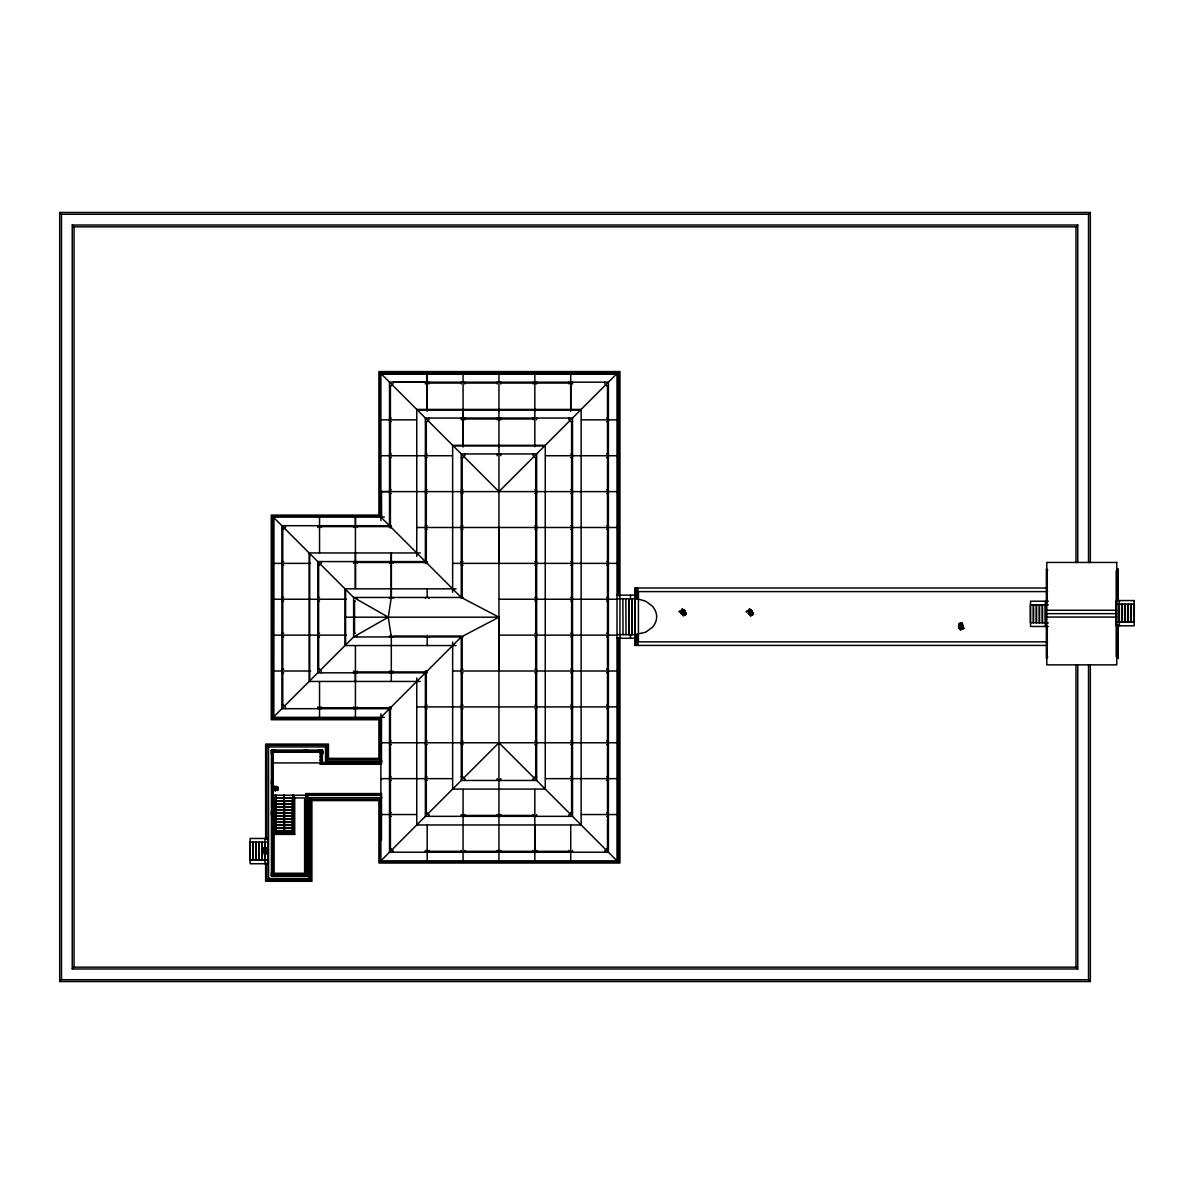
<?xml version="1.0" encoding="UTF-8"?>
<svg xmlns="http://www.w3.org/2000/svg" width="1194" height="1194" viewBox="0 0 1194 1194"><rect width="100%" height="100%" fill="white"/><g stroke="black" fill="none" stroke-linecap="round" stroke-linejoin="round"><path stroke-width="1.5" d="M275.486 796.562L276.217 831.308L276.217 796.562M319.544 708.699L391.304 708.699L391.304 706.893L389.513 706.893L389.513 852.217L608.388 852.217L608.388 382.17L389.513 382.17L389.513 527.494L391.304 527.494L391.304 525.703L281.874 525.703L281.874 708.699L319.544 708.699L319.544 706.893M319.544 552.613L319.544 517.077M381.483 840.128L381.483 793.592L305.918 793.592L307.724 795.383L307.724 876.008L271.426 875.933L272.322 875.038L272.322 751.369L321.171 751.384L321.171 764.25M355.424 708.699L355.424 706.893M355.424 552.613L355.424 517.077L355.424 527.494M391.304 672.819L391.304 671.013M391.319 597.463L391.319 588.836L391.304 597.463L388.274 617.194L391.319 636.939L463.078 636.939M427.198 597.463L427.198 589.433M427.183 852.217L427.183 850.412M427.198 635.133L427.198 645.551M461.272 598.358L461.272 453.944L536.628 453.944L536.628 780.458L461.272 780.458L461.272 636.029L428.989 636.029L428.989 636.939M463.078 816.338L463.078 814.532M463.078 409.423L463.078 446.765L463.078 374.14M498.958 852.217L498.958 850.412M498.958 816.338L498.958 789.428M498.958 671.013L498.958 617.194L461.287 597.478M498.958 563.374L498.958 527.494M498.958 446.765L498.958 410.035M534.837 852.217L534.837 825.308L534.837 860.844M534.837 410.885L534.837 374.14M570.717 382.17L570.717 410.885L570.717 374.14M271.426 784.443L271.426 780.861M271.426 753.951L271.426 750.354L322.335 750.354L322.798 753.951L322.813 750.369L318.753 750.354M307.306 875.948L271.426 875.933L271.426 872.351M271.426 814.95L271.426 811.353M355.424 716.728L355.424 681.774M959.991 626.656C961.245 622.701 962.483 629.417 959.991 626.313M277.724 790.547L278.172 787.577L276.217 786.458L278.127 788.144L276.486 789.95L277.277 787.458L276.486 789.95L278.217 788.219L277.351 787.115C279.157 788.846 277.62 791.413 277.381 789.518M681.67 612.925C681.804 615.328 680.311 612.328 683.013 612.328C682.535 616.731 679.431 612.418 683.475 611.253L684.356 612.462L683.132 613.985L681.893 611.85C681.237 611.462 681.087 609.731 684.386 610.686M748.369 613.522L750.175 612.328C749.698 616.731 746.593 612.418 750.638 611.253L751.519 612.462L750.295 613.985L749.056 611.85C747.534 611.522 749.847 609.059 751.698 611.358M274.307 790.368L276.724 789.771L275.545 787.324A1.507 0.985 -1.3 0 0 274.381 787.353L273.62 787.712C273.127 792.1 278.127 791.07 274.784 788.518L274.978 790.473L278.247 788.876M683.744 610.656L682.132 609.179L684.102 610.641M750.996 611.88L749.295 609.179L751.563 610.895L749.728 611.791L749.907 613.462L751.25 613.029L750.683 611.298M962.737 626.313L961.707 624.969L960.961 626.537C963.17 627.417 963.08 624.298 962.931 626.731C958.125 627.492 963.603 623.283 963.155 625.91M267.307 852.009C268.904 853.874 263.143 852.904 265.725 851.038L263.889 850.322L263.829 851.979L264.217 848.173L263.396 848.859M273.814 786.831L271.62 787.712L273.814 786.831L278.083 788.339L276.739 787.055C278.709 791.577 277.501 787.159 277.232 787.756M961.916 626.805L960.304 624.999L960.051 626.775L961.901 626.969M264.964 851.964L263.531 851.203L264.277 850.785M263.695 851.829C263.143 849.949 263.949 853.188 266.486 853.158M962.155 625.149L962.304 627.119L962.752 625.253M685.849 612.686L685.744 614.492L684.416 614.179M753.011 612.686L752.907 614.492L751.578 614.179M266.172 853.352L267.187 853.889L264.919 852.71L267.665 852.979L267.501 851.397L268.053 853.411L265.665 848.964M684.565 615.388L685.505 613.835C683.52 616.044 681.968 616.626 684.625 614.238M751.727 615.388L752.683 613.835C750.683 616.089 749.175 616.552 751.787 614.238M959.439 623.701L958.737 625.387C963.871 620.044 957.991 626.76 960.17 623.268C961.349 623.955 962.379 624.178 962.707 626.178M681.267 613.194L681.849 614.194L681.192 613.522M748.728 611.835L749.071 614.209L748.847 612.925M276.889 789.562C279.157 786.786 277.068 790.622 277.008 788.07L277.262 787.533M679.087 611.835L680.326 610.835L679.237 611.791M746.25 611.835L747.489 610.835L746.399 611.791M276.277 789.249L275.575 787.428L274.083 787.592L273.829 789.249L276.023 789.309M962.991 625.76L962.424 626.507M272.754 789.204L272.381 787.592L273.605 789.95L271.575 788.383L272.754 789.204L272.381 787.592L272.486 789.085M263.59 851.695L263.65 851.426M263.68 849.307C268.217 855.322 260.785 850.576 265.874 849.262L266.859 851.277L265.456 852.217L264.426 849.979L265.471 849.934M750.101 610.627L751.519 610.313L751.205 612.059M681.371 610.612L681.177 612.015C681.655 609.701 680.461 610.477 682.998 610.194M748.534 610.612L748.339 612.015C748.817 609.701 747.623 610.477 750.16 610.194M264.501 847.964L266.993 848.874L265.038 847.561L263.725 850.053C265.934 846.8 261.098 848.71 265.65 848.695L265.083 848.203M275.963 788.383L275.635 789.324L273.889 789.174L274.665 787.577L276.396 788.055L276.053 788.831L274.366 789.144L274.814 787.592M961.454 628.522L960.349 629.044L961.886 628.522L961.23 629.745L962.528 627.537L961.812 628.745M683.834 611.88C679.789 611.686 685.669 615.253 683.52 611.298M684.968 613.835L685.505 612.522C687.58 617.164 679.699 613.492 684.998 615.149L685.505 613.835M277.635 787.921L276.933 787.622L277.665 789.413M750.474 614.567L750.533 615.567M684.744 615.298L685.505 612.522M751.907 615.298L752.668 612.522L752.444 614.955L749.787 614.522L752.16 615.149L752.668 612.522M752.683 613.835C752.474 617.134 752.742 611.686 752.071 614.059M751.951 610.925L750.981 612.089M685.117 613.194L683.356 614.656L684.998 615.149L682.625 614.522L684.774 615.014M265.486 847.725L266.247 848.65L265.396 848.486M681.296 613.522L682.61 609.776M748.578 613.373L748.474 613.761M959.886 624.208C963.021 622.716 958.036 624.328 962.155 624.656C956.872 622.999 961.842 624.417 960.245 624.387L959.678 624.208M278.023 788.682C276.724 789.547 278.112 789.324 277.351 787.473M681.953 610.597L682.968 610.343L681.401 610.88L682.58 609.791L681.655 610.716L682.356 613.626C679.222 613.955 685.804 615.268 684.789 615.014L683.162 614.671L684.789 615.014M962.901 626.701L961.558 627.581M267.665 851.218L266.516 852.889M264.471 849.621L264.367 851.412M958.737 625.387L960.513 623.134M265.65 848.695L264.068 849.068L266.993 848.874M683.416 615.507L684.878 613.731L684.953 614.477M750.578 615.507L752.041 613.731L751.25 615.567L749.145 614.029M263.949 848.038L265.934 848.113C263.053 847.994 264.381 849.65 265.292 848.247M684.505 614.029L684.102 614.641M751.668 614.029L750.519 614.656L752.683 614.776L749.787 614.522L751.936 615.014M959.275 623.492L958.528 626.686L959.454 628.79C963.289 630.835 963.737 622.581 959.901 625.119L959.678 625.94A1.507 0.985 81.5 0 0 959.857 627.089L961.677 627.596M685.356 614.447L685.087 612.97L685.58 614.417M751.951 615.014L750.265 614.776L751.951 615.014L752.429 613.268L752.742 614.417M265.023 848.815L265.531 847.546L267.874 849.859L267.411 852.844M960.155 628.507L960.558 629.79L959.648 627.79L960.394 629.193M264.486 848.68L264.426 849.844M962.006 627.775L960.886 628.686M959.245 624.178L960.394 623.462M681.132 612.91L682.55 611.552M748.295 612.91L749.235 611.582M275.874 790.428L275.62 789.727M959.125 626.537L959.573 628.223M265.098 847.695L266.247 848.65L264.307 847.904M276.948 789.667L278.008 788.324L277.277 789.219M265.352 849.904C269.232 851.262 262.292 852.203 265.755 849.755M276.038 789.309L276.113 789.562M960.006 625.522L960.125 627.357L961.185 627.671L961.498 624.969L960.603 625.477M266.337 851.397L266.56 850.621M264.217 848.173L263.77 849.546L264.665 847.844M960.215 624.149L962.215 623.029L960.991 624.895M749.772 609.776L748.563 610.88L750.698 609.671L752.369 611.238M275.605 789.264L275.933 787.95L274.799 787.547M266.038 852.038L266.62 850.755L265.471 849.382L264.725 851.262L265.844 851.65M681.401 610.85L683.535 609.671L685.207 611.238M748.563 610.85L749.802 609.836L748.832 612.432L751.384 613.492L750.936 611.746L749.742 611.865M262.65 849.203L264.784 849.695M275.083 790.518L275.575 790.488M684.878 613.731L683.819 614.701M752.041 613.731L750.981 614.701M273.247 717.325L353.633 636.939L388.274 617.194L353.633 597.463L273.247 517.077L273.247 717.325L384.364 717.325M380.886 373.543L617.014 373.543L498.958 491.615L380.886 373.543L380.886 520.539M1090.331 562.553L1090.331 212.472L59.7 212.472L59.7 981.528L61.491 979.737L1088.525 979.737L1090.331 981.528L1090.331 664.968M1077.764 562.508L1077.764 225.024L72.252 225.024L72.252 968.976L74.058 967.17L1075.973 967.17L1077.764 968.976L1077.764 665.058M320.276 752.28L322.067 750.489L271.426 750.474L273.217 752.265L321.171 752.28L321.171 751.384M320.276 751.384L320.276 764.25L322.067 762.459L381.483 762.459M380.886 717.325L461.272 636.939L498.958 617.194L345.006 617.194M380.886 860.844L498.958 742.772L617.014 860.844L380.886 860.844L380.886 713.848M72.252 225.024L74.058 226.83L1075.973 226.83L1077.764 225.024M59.7 212.472L61.491 214.263L1088.525 214.263L1090.331 212.472M1046.81 658.058L1047.78 657.103M306.828 874.202L273.217 874.142L272.322 875.038L306.828 875.112L306.828 793.592M617.029 374.423L618.746 372.752M272.471 718.549L273.948 717.101M325.529 746.937L327.246 745.265L327.231 759.563L325.529 761.205L325.529 746.937L268.56 746.937L266.844 745.265L266.859 839.472M380.125 718.549L381.602 717.101M266.844 880.112L268.56 878.441L308.977 878.441L310.694 880.112M380.125 799.413L381.602 797.965M380.125 861.859L381.841 860.187M684.087 615.567L683.102 614.776L685.013 615.029L683.983 610.627L682.416 609.044L683.983 610.627M751.25 615.567L750.265 614.776L752.175 615.029L751.145 610.627L749.578 609.044L751.145 610.627M681.893 612.641L682.356 613.626L681.655 612.328L684.222 613.492L683.774 611.746L682.58 611.865M749.071 612.641L749.534 613.626M752.354 613.955L750.384 614.074M277.769 787.443L273.739 785.995M682.475 610.955L681.55 612.298L682.461 613.88L682.072 611.582M749.638 610.955L749.086 613.209M683.401 614.014L684.431 612.388A1.507 0.985 58.7 0 0 683.834 611.388L681.371 611.552L683.237 614.985M750.563 614.014L751.593 612.388A1.507 0.985 58.7 0 0 750.996 611.388L748.548 611.552L750.399 614.985M275.68 790.592L274.575 789.727M682.893 610.686L684.804 610.91M750.056 610.686L751.504 610.343M961.886 628.551L960.827 628.581M267.053 853.173L267.456 852.277M961.528 625.044L962.737 625.402M682.61 610.716L684.774 610.925M749.772 610.716L751.474 610.283L751.056 611.985M961.812 623.581L962.618 623.358M682.938 610.627L684.341 610.343M960.722 623.313L961.827 624.253L961.23 623.134M959.797 624.522L960.364 623.372L961.737 624.313M960.498 624.089L961.334 625.178M277.635 788.458L276.933 787.622M266.799 852.292L267.635 851.949M685.177 613.955L684.49 614.761M267.023 852.322L268.053 853.411M961.633 625.193L961.797 623.999M684.49 615.208L683.58 614.358M751.653 615.208L750.742 614.358M276.127 789.712L275.113 789.876L276.202 789.891M960.886 623.059L960.155 623.223L961.304 623.969M275.859 789.771L274.038 789.771L273.336 788.294M264.426 849.352L264.546 848.038L264.247 849.009M634.835 634.656L645.655 632.223L652.64 627.104A20.567 20.567 0 0 0 655.178 623.104A14.432 14.432 0 0 0 656.491 614.537A17.134 17.134 0 0 0 652.357 606.149L645.655 601.224L641.148 599.866A30.253 30.253 0 0 0 638.193 599.269A29.775 29.775 0 0 0 634.835 598.955M354.528 617.104L353.633 617.194L354.528 617.298M263.77 851.62L264.71 851.725M960.364 624.76L962.304 626.149L961.976 625.059M960.394 624.283L961.14 625.596M682.655 614.074L682.013 613.283L682.461 614.074M749.817 614.074L749.175 613.283L749.623 614.074M616.417 814.547L581.478 814.532M461.272 742.772L463.078 742.772M616.417 374.14L381.483 374.14L383.274 374.14M428.974 383.065L461.272 383.065M464.869 383.065L497.152 383.065M500.749 383.065L533.031 383.065M536.628 383.065L568.911 383.065M389.513 385.766L391.304 385.766M606.597 385.766L608.388 385.766M580.538 410.035L417.363 410.02L419.154 410.035M389.513 418.064L391.304 418.064M606.597 418.064L608.388 418.064M464.869 418.96L497.152 418.96M500.749 418.96L533.046 418.96M380.886 419.855L416.422 419.855M581.478 419.855L617.014 419.855M389.513 421.646L391.304 421.646M425.392 421.646L427.198 421.646M570.717 421.646L572.508 421.646M606.597 421.646L608.388 421.646M544.658 445.914L453.242 445.914L455.048 445.914M389.513 453.944L391.304 453.944M425.392 453.944L427.198 453.944M570.717 453.944L572.508 453.944M606.597 453.944L608.388 453.944M380.886 455.735L416.422 455.735M416.766 455.735L452.302 455.735M545.598 455.735L581.135 455.735M581.478 455.735L617.014 455.735M389.513 457.526L391.304 457.526M425.392 457.526L427.198 457.526M461.272 457.526L463.078 457.526M534.837 457.526L536.628 457.526M570.717 457.526L572.508 457.526M606.597 457.526L608.388 457.526M389.513 489.824L391.304 489.824M425.392 489.824L427.198 489.824M461.272 489.824L463.078 489.824M534.837 489.824L536.628 489.824M570.717 489.824L572.508 489.824M606.597 489.824L608.388 489.824M416.422 491.615L380.886 491.615L389.513 491.615M545.255 491.615L417.363 491.615M545.598 491.615L581.135 491.615M581.478 491.615L617.014 491.615M461.272 491.615L463.078 491.615M389.513 493.406L391.304 493.406M425.392 493.406L427.198 493.406M461.272 493.406L463.078 493.406M534.837 493.406L536.628 493.406M570.717 493.406L572.508 493.406M606.597 493.406L608.388 493.406M327.231 759.563L380.14 759.563L380.14 718.519L272.501 718.519L272.501 516.301L380.14 516.301L380.14 372.767L618.731 372.767L618.731 595.925M273.247 517.077L384.364 517.077M389.513 525.703L391.304 525.703M425.392 525.703L427.198 525.703M461.272 525.703L463.078 525.703M534.837 525.703L536.628 525.703M570.717 525.703L572.508 525.703M606.597 525.703L608.388 525.703M321.335 526.599L353.633 526.599M357.215 526.599L389.513 526.599M389.513 527.494L391.304 527.494M416.766 527.494L452.302 527.494M452.645 527.494L545.255 527.494M545.598 527.494L581.135 527.494M581.478 527.494L617.014 527.494M281.874 529.285L283.665 529.285M425.392 529.285L427.198 529.285M461.272 529.285L463.078 529.285M534.837 529.285L536.628 529.285M570.717 529.285L572.508 529.285M606.597 529.285L608.388 529.285M420.243 552.956L309.127 552.956L309.127 681.446L420.243 681.446M281.874 561.583L283.665 561.583M461.272 561.583L463.078 561.583M534.837 561.583L536.628 561.583M570.717 561.583L572.508 561.583M606.597 561.583L608.388 561.583M357.215 562.478L389.513 562.478M393.11 562.478L425.392 562.478M273.247 563.374L310.574 563.374M452.645 563.374L545.255 563.374M545.598 563.374L581.135 563.374M581.478 563.374L617.014 563.374M281.874 565.165L283.665 565.165M317.753 565.165L319.544 565.165M461.272 565.165L463.078 565.165M534.837 565.165L536.628 565.165M570.717 565.165L572.508 565.165M606.597 565.165L608.388 565.165M1047.466 588.015L634.835 588.015L634.835 645.417L1047.362 645.417M637.521 588.314L634.835 588.343L637.521 588.597M456.123 588.836L345.006 588.836L345.006 645.551L456.123 645.551M637.521 588.746L634.835 588.761L637.521 588.881M634.835 589.388L637.521 589.388M634.835 589.761L637.521 589.761M634.835 590.224L637.521 590.224M634.835 590.627L637.521 590.627M634.835 591.597L1047.571 591.597M634.835 593.716L637.521 593.716M617.044 595.179L637.521 595.134M634.835 596.313L637.521 596.313M634.835 597.254L637.521 597.254M281.874 597.463L283.665 597.463M317.753 597.463L319.544 597.463M463.078 597.463L353.633 597.463L353.633 636.939L391.304 636.939L391.319 635.133L391.319 645.551M534.837 597.463L536.628 597.463M570.717 597.463L572.508 597.463M606.597 597.463L608.388 597.463M634.835 598.254L637.521 598.254M617.044 598.776L637.521 598.776L637.521 588.015M273.247 599.254L346.454 599.254M498.958 599.254L545.255 599.254M545.598 599.254L581.135 599.254M581.478 599.254L617.014 599.254M281.874 601.045L283.665 601.045M317.753 601.045L319.544 601.045M353.633 601.045L355.424 601.045M534.837 601.045L536.628 601.045M570.717 601.045L572.508 601.045M606.597 601.045L608.388 601.045M1048.317 601.209L1030.526 601.209L1030.526 626.477L1048.317 626.477M1116.36 604.149L1134.3 604.149L1134.3 622.089L1116.36 622.089M1048.317 604.806L1030.377 604.806L1030.377 622.746L1048.317 622.895M1046.795 610.253L1116.763 610.253M1046.795 613.656L1116.763 613.656M1046.795 617.059L1116.763 617.059M1116.36 622.238L1134.151 622.238M281.874 633.342L283.665 633.342M317.753 633.342L319.544 633.342M353.633 633.342L355.424 633.342M534.837 633.342L536.628 633.342M570.717 633.342L572.508 633.342M606.597 633.342L608.388 633.342M617.044 634.656L637.521 634.656L637.521 645.417M273.247 635.133L346.454 635.133M498.958 635.133L545.255 635.133M545.598 635.133L581.135 635.133M581.478 635.133L617.014 635.133M634.835 635.178L637.521 635.178M634.835 636.178L637.521 636.178M281.874 636.924L283.665 636.924M317.753 636.924L319.544 636.924M534.837 636.924L536.628 636.924M570.717 636.924L572.508 636.924M606.597 636.924L608.388 636.924M634.835 637.103L637.521 637.103M617.044 638.238L637.521 638.283M634.835 639.715L637.521 639.715M634.835 640.297L637.521 640.327M637.521 641.835L1047.571 641.835M634.835 642.014L637.521 642.014M634.835 642.805L637.521 642.805M634.835 643.208L637.521 643.208M634.835 643.656L637.521 643.656M634.835 644.029L637.521 644.029M637.521 644.312L634.835 644.312L637.521 644.536M634.835 644.745L637.521 644.715M637.521 644.894L634.835 645.044L637.521 645.133M281.874 669.222L283.665 669.222M317.753 669.222L319.544 669.222M461.272 669.222L463.078 669.222M534.837 669.222L536.628 669.222M570.717 669.222L572.508 669.222M606.597 669.222L608.388 669.222M273.247 671.013L310.574 671.013M452.645 671.013L545.255 671.013M545.598 671.013L581.135 671.013M581.478 671.013L617.014 671.013M357.215 671.909L389.513 671.909M393.095 671.909L425.392 671.909M281.874 672.804L283.665 672.804M461.272 672.819L463.078 672.819M534.837 672.804L536.628 672.804M570.717 672.804L572.508 672.804M606.597 672.804L608.388 672.804M281.874 705.102L283.665 705.102M425.392 705.102L427.183 705.102M461.272 705.102L463.078 705.102M534.837 705.102L536.628 705.102M570.717 705.102L572.508 705.102M606.597 705.102L608.388 705.102M416.766 706.893L452.302 706.893M452.645 706.893L545.255 706.893M545.598 706.893L581.135 706.893M581.478 706.893L617.014 706.893M321.335 707.803L353.633 707.803M357.215 707.803L389.513 707.803M425.392 708.684L427.183 708.684M461.272 708.699L463.078 708.699M534.837 708.684L536.628 708.684M570.717 708.684L572.508 708.684M606.597 708.684L608.388 708.684M389.513 740.981L391.304 740.981M425.392 740.981L427.183 740.981M461.272 740.981L463.078 740.981M534.837 740.981L536.628 740.981M570.717 740.981L572.508 740.981M606.597 740.981L608.388 740.981M380.886 742.772L416.422 742.772M452.302 742.772L417.363 742.772M452.645 742.772L545.255 742.772M545.598 742.772L581.135 742.772M581.478 742.772L617.014 742.772M389.513 744.563L391.304 744.563M425.392 744.578L427.183 744.578M461.272 744.578L463.078 744.578M534.837 744.578L536.628 744.578M570.717 744.578L572.508 744.578M606.597 744.563L608.388 744.563M266.859 745.28L327.231 745.28M272.322 752.265L273.217 752.265M320.276 752.578L321.171 752.578M320.276 753.489L321.171 753.489M272.322 754.056L273.217 754.056M272.322 754.951L273.217 754.951M320.276 756.175L321.171 756.175M320.276 757.071L321.171 757.071M272.322 757.653L273.217 757.653M272.322 758.548L273.217 758.548M320.276 759.757L321.171 759.757M320.276 760.653L321.171 760.653M272.322 761.235L273.217 761.235M325.529 761.205L381.841 761.205M272.322 762.13L273.217 762.13M273.247 762.921L320.514 762.906M322.335 750.354L322.335 762.921L380.826 762.921M320.276 763.354L381.483 763.354M320.276 764.25L381.483 764.25L381.483 716.728M272.322 764.817L273.217 764.817M272.322 765.727L273.217 765.727M272.322 768.414L273.217 768.414M272.322 769.309L273.217 769.309M272.322 771.996L273.217 771.996M272.322 772.891L273.217 772.891M272.322 775.593L273.217 775.593M272.322 776.488L273.217 776.488M389.513 776.861L391.304 776.861M425.392 776.861L425.392 816.338L572.508 816.338L572.508 418.049L425.392 418.049L425.392 563.374L427.198 563.374L427.198 561.583L317.753 561.583L317.753 672.819L427.198 672.819L427.198 671.013L425.392 671.013L425.392 776.861L427.183 776.861M461.272 776.861L463.078 776.861M534.837 776.861L536.628 776.861M570.717 776.861L572.508 776.861M606.597 776.861L608.388 776.861M380.886 778.652L416.422 778.652M416.766 778.652L452.302 778.652M545.598 778.652L581.135 778.652M581.478 778.652L617.014 778.652M272.322 779.175L273.217 779.175M272.322 780.07L273.217 780.07M389.513 780.443L391.304 780.443M425.392 780.458L427.198 780.458M570.717 780.458L572.508 780.458M606.597 780.443L608.388 780.443M272.322 782.771L273.217 782.771M272.322 783.667L273.217 783.667M272.322 786.353L273.217 786.353M272.322 787.249L273.217 787.249M272.322 789.935L273.217 789.935M272.322 790.831L273.217 790.831M272.322 793.532L273.217 793.532M272.322 794.428L273.217 794.428M305.933 794.488L381.483 794.488M273.217 795.219L305.515 795.219M380.811 795.219L307.783 795.219M307.724 795.383L381.483 795.383M272.322 797.114L273.217 797.114M305.933 797.174L306.828 797.174M275.486 797.711L292.948 797.711M308.977 878.441L308.977 797.741L381.841 797.741M272.322 798.01L273.217 798.01M305.933 798.07L306.828 798.07M308.977 797.741L310.694 799.413L380.14 799.383L380.14 861.829L618.731 861.829L618.731 638.686M272.322 800.711L273.217 800.711M275.486 800.711L292.948 800.711M305.933 800.756L306.828 800.756M275.486 800.935L292.948 800.935M272.322 801.607L273.217 801.607M305.933 801.667L306.828 801.667M275.486 803.696L292.948 803.696M275.486 803.92L292.948 803.92M272.322 804.293L273.217 804.293M305.933 804.353L306.828 804.353M272.322 805.189L273.217 805.189M305.933 805.249L306.828 805.249M275.486 806.681L292.948 806.681M275.486 806.905L292.948 806.905M272.322 807.875L273.217 807.875M305.933 807.935L306.828 807.935M272.322 808.771L273.217 808.771M305.933 808.831L306.828 808.831M275.486 809.681L292.948 809.681M275.486 809.905L292.948 809.905M272.322 811.472L273.217 811.472M305.933 811.532L306.828 811.532M272.322 812.368L273.217 812.368M305.933 812.427L306.828 812.427M275.486 812.666L292.948 812.666M389.513 812.741L391.304 812.741M425.392 812.741L427.198 812.741M570.717 812.741L572.508 812.741M606.597 812.741L608.388 812.741M275.486 812.89L292.948 812.89M416.422 814.532L380.886 814.532L381.483 815.442M272.322 815.054L273.217 815.054M305.933 815.114L306.828 815.114M464.869 815.442L497.152 815.442M500.749 815.442L533.046 815.442M275.486 815.651L292.948 815.651M272.322 815.95L273.217 815.95M275.486 815.875L292.948 815.875M305.933 816.009L306.828 816.009M389.513 816.338L391.304 816.338M606.597 816.338L608.388 816.338M272.322 818.651L273.217 818.651M275.486 818.651L292.948 818.651M305.933 818.711L306.828 818.711M275.486 818.875L292.948 818.875M272.322 819.547L273.217 819.547M305.933 819.606L306.828 819.606M275.486 821.636L292.948 821.636M275.486 821.86L292.948 821.86M272.322 822.233L273.217 822.233M305.933 822.293L306.828 822.293M272.322 823.129L273.217 823.129M305.933 823.188L306.828 823.188M275.486 824.621L292.948 824.621M275.486 824.86L292.948 824.86M272.322 825.815L273.217 825.815M305.933 825.875L306.828 825.875M272.322 826.711L273.217 826.711M305.933 826.77L306.828 826.77M275.486 827.621L292.948 827.621M275.486 827.845L292.948 827.845M272.322 829.412L273.217 829.412M305.933 829.472L306.828 829.472M272.322 830.308L273.217 830.308M305.933 830.367L306.828 830.367M275.486 830.606L292.948 830.606M275.486 830.83L292.948 830.83M273.217 832.606L292.918 832.606L294.709 834.397L273.217 834.397M272.322 832.994L273.217 832.994M305.933 833.054L306.828 833.054M273.217 833.502L293.814 833.502L293.814 797.174M272.322 833.89L273.217 833.89M305.933 833.949L306.828 833.949M272.322 836.591L273.217 836.591M305.933 836.651L306.828 836.651M272.322 837.487L273.217 837.487M305.933 837.546L306.828 837.546M272.322 840.173L273.217 840.173M305.933 840.233L306.828 840.233M272.322 841.069L273.217 841.069M305.933 841.128L306.828 841.128M267.949 842.054L250.009 842.054L250.009 859.993L267.949 859.993M272.322 843.755L273.217 843.755M305.933 843.815L306.828 843.815M272.322 844.665L273.217 844.665M305.933 844.71L306.828 844.71M272.322 847.352L273.217 847.352M305.933 847.412L306.828 847.412M272.322 848.247L273.217 848.247M305.933 848.307L306.828 848.307M389.513 848.621L391.304 848.621M606.597 848.621L608.388 848.621M272.322 850.934L273.217 850.934M305.933 850.994L306.828 850.994M428.974 851.322L461.272 851.322M464.854 851.322L497.152 851.322M500.749 851.322L533.031 851.322M536.628 851.322L568.911 851.322M272.322 851.829L273.217 851.829M305.933 851.889L306.828 851.889M272.322 854.531L273.217 854.531M305.933 854.591L306.828 854.591M272.322 855.426L273.217 855.426M305.933 855.486L306.828 855.486M272.322 858.113L273.217 858.113M305.933 858.173L306.828 858.173M272.322 859.008L273.217 859.008M305.933 859.068L306.828 859.068M250.158 860.143L267.949 860.143M272.322 861.695L273.217 861.695M305.933 861.755L306.828 861.755M272.322 862.605L273.217 862.605M305.933 862.65L306.828 862.65M272.322 865.292L273.217 865.292M305.933 865.351L306.828 865.351M272.322 866.187L273.217 866.187M305.933 866.247L306.828 866.247M272.322 868.874L273.217 868.874M305.933 868.933L306.828 868.933M272.322 869.769L273.217 869.769M305.933 869.829L306.828 869.829M272.322 872.471L273.217 872.471M305.933 872.53L306.828 872.53M272.322 873.366L273.217 873.366M305.933 873.426L306.828 873.426M272.322 874.142L273.217 874.142M267.322 879.65L310.216 879.65L310.216 798.935M72.252 968.976L1077.764 968.976M59.7 981.528L1090.331 981.528M303.724 750.354L307.783 750.369M275.486 750.369L271.426 750.354L271.426 875.948M341.394 762.921L345.454 762.921M341.394 795.204L345.454 795.219M307.306 811.368L307.306 814.95M307.306 841.86L307.306 845.442M307.306 872.351L307.783 875.948L303.724 875.933M264.232 852.247L265.784 852.232M265.337 847.889L265.934 848.113M961.663 625.059L962.11 627.551M960.573 623.701L961.827 624.253M265.993 849.665L266.381 849.859A1.507 0.985 66.6 0 1 266.963 850.904L265.799 852.486M960.573 624.104L961.349 625.029M265.292 849.203L266.202 849.695M959.663 628.253L959.26 626.477L958.991 627.91M960.782 623.895L961.439 624.85M960.11 627.298L960.931 628.014M276.217 786.458L278.172 788.025M380.125 372.752L381.841 374.423M380.125 516.271L381.602 517.718L381.483 491.615M272.471 516.271L273.948 517.718L273.844 716.728M617.029 860.187L618.746 861.859M380.125 759.533L381.602 760.981M1046.81 569.254L1047.78 570.225M380.886 517.077L461.272 597.463M305.918 874.202L307.724 876.008M265.277 852.501L263.978 850.471M681.565 611.835L682.58 613.925M355.424 671.013L355.424 681.446L355.424 645.894M1131.315 604.149L1131.315 622.089M1131.166 604.149L1131.166 622.089M1128.315 604.149L1128.315 622.089M1128.166 604.149L1128.166 622.089M1125.33 604.149L1125.33 622.089M1125.181 604.149L1125.181 622.089M1122.345 604.149L1122.345 622.089M1122.196 604.149L1122.196 622.089M1119.345 600.552L1119.345 625.82M1119.196 604.149L1119.196 622.089M1118.121 568.807L1118.121 601.045M1118.121 625.149L1118.121 658.506M1117.674 600.895L1117.674 569.254L1116.181 570.747L1116.181 656.566L1117.674 658.058L1117.674 624.865M1117.226 569.702L1117.226 600.761M1117.211 624.596L1117.226 657.61M1088.525 214.263L1088.525 562.538M1088.525 664.983L1088.525 979.737M1075.973 226.83L1075.973 562.493M1075.973 665.073L1075.973 967.17M1047.257 569.702L1047.287 602.672M1047.287 626.477L1047.257 657.61M1046.362 568.807L1046.362 601.761M1046.362 625.552L1046.362 658.506M1045.466 604.806L1045.466 622.746M1045.317 601.209L1045.317 626.477M1042.481 604.806L1042.481 622.746M1042.332 604.806L1042.332 622.746M1039.496 604.806L1039.496 622.746M1039.347 604.806L1039.347 622.746M1036.496 604.806L1036.496 622.746M1036.347 604.806L1036.347 622.746M1033.511 604.806L1033.511 622.746M1033.362 604.806L1033.362 622.746M638.417 591.597L638.417 641.835M634.984 598.776L634.984 634.656M631.999 598.776L631.999 634.656M631.835 598.776L631.835 634.656M630.477 595.179L630.477 598.776M630.477 634.656L630.477 638.238M628.999 598.776L628.999 634.656M628.85 598.776L628.85 634.656M625.865 598.776L626.014 634.656M622.865 598.776L623.014 634.656M618.268 373.229L618.268 594.94M618.268 637.805L618.268 861.381M617.014 373.543L617.014 860.844M607.492 385.766L607.492 418.064M607.492 421.646L607.492 453.944M607.492 457.526L607.492 489.824M607.492 493.406L607.492 525.703M607.492 529.285L607.492 561.583M607.492 565.165L607.492 597.463M607.492 601.045L607.492 633.342M607.492 636.924L607.492 669.222M607.492 672.804L607.492 705.102M607.492 708.684L607.492 740.981M607.492 744.563L607.492 776.861M607.492 780.443L607.492 812.741M607.492 816.338L607.492 848.621M604.806 382.17L604.806 383.975M604.806 850.412L604.806 852.217M572.508 382.17L572.508 383.975M572.508 850.426L572.508 852.217M571.613 421.646L571.613 453.944M571.613 457.526L571.613 489.824M571.613 493.406L571.613 525.703M571.613 529.285L571.613 561.583M571.613 565.165L571.613 597.463M571.613 601.045L571.613 633.342M571.613 636.924L571.613 669.222M571.613 672.804L571.613 705.102M571.613 708.684L571.613 740.981M571.613 744.578L571.613 776.861M571.613 780.458L571.613 812.741M570.717 825.308L570.717 860.844M568.911 382.17L568.911 383.975M568.926 418.049L568.926 419.855M568.926 814.532L568.926 816.338M568.911 850.412L568.911 852.217M536.628 382.17L536.628 383.975M536.628 418.049L536.628 419.855M536.628 814.547L536.628 816.338M536.628 850.412L536.628 852.217M535.733 457.526L535.733 489.824M535.733 493.406L535.733 525.703M535.733 529.285L535.733 561.583M535.733 565.165L535.733 597.463M535.733 601.045L535.733 633.342M535.733 636.924L535.733 669.222M535.733 672.804L535.733 705.102M535.733 708.684L535.733 740.981M535.733 744.578L535.733 776.861M534.837 382.17L534.837 383.975M534.837 409.423L534.837 446.765M534.837 789.428L534.837 824.964M533.031 382.17L533.031 383.975M533.046 418.049L533.046 419.855M533.046 453.944L533.046 455.735M533.046 778.652L533.046 780.458M533.046 814.532L533.046 816.338M533.031 850.412L533.031 852.217M500.749 382.17L500.749 383.975M500.749 418.049L500.749 419.855M500.749 453.929L500.749 455.735M500.749 778.652L500.749 780.458M500.749 814.532L500.749 816.338M500.749 850.412L500.749 852.217M498.958 373.543L498.958 410.885M498.958 418.049L498.958 419.855M498.958 445.317L498.958 789.085M498.958 814.532L498.958 824.964M498.943 825.308L498.958 860.844M497.152 382.17L497.152 383.975M497.152 418.049L497.152 419.855M497.152 453.929L497.152 455.735M497.167 778.652L497.167 780.458M497.152 814.532L497.152 816.338M497.152 850.412L497.152 852.217M464.869 382.17L464.869 383.975M464.869 418.049L464.869 419.855M464.869 453.944L464.869 455.735M464.869 778.652L464.869 780.458M464.869 814.532L464.869 816.338M464.854 850.412L464.854 852.217M463.078 789.428L463.078 824.964M463.063 825.308L463.063 860.844M462.168 457.526L462.168 489.824M462.168 493.406L462.168 525.703M462.168 529.285L462.168 561.583M462.168 565.165L462.168 597.463M462.168 636.939L462.168 669.222M462.168 672.819L462.168 705.102M462.168 708.699L462.168 740.981M462.168 744.578L462.168 776.861M461.272 382.17L461.272 383.975M461.272 418.049L461.272 419.855M461.272 814.547L461.272 816.338M461.272 850.412L461.272 852.217M452.645 592.299L452.645 445.317L545.255 445.317L545.255 789.085L452.645 789.085L452.645 642.088M428.974 382.17L428.974 383.975M428.989 418.049L428.989 419.855M428.989 597.463L428.989 598.358M428.989 814.532L428.989 816.338M428.974 850.412L428.974 852.217M427.183 825.308L427.183 860.844M426.288 421.646L426.288 453.944M426.288 457.526L426.288 489.824M426.288 493.406L426.288 525.703M426.288 529.285L426.288 561.583M426.288 672.819L426.288 705.102M426.288 708.684L426.288 740.981M426.288 744.578L426.288 776.861M426.288 780.458L426.288 812.741M425.392 383.975L425.392 382.17L393.095 382.17L393.095 383.975M425.392 597.463L425.392 598.358M425.392 636.939L425.392 636.029L393.11 636.029L393.11 636.939M425.392 850.426L425.392 852.217M416.766 556.434L416.766 409.423L581.135 409.423L581.135 824.964L416.766 824.964L416.766 677.968M393.11 561.583L393.11 563.374M393.11 597.463L393.11 598.358M393.095 671.013L393.095 672.819M393.095 850.412L393.095 852.217M391.304 645.894L391.304 681.446M390.408 385.766L390.408 418.064M390.408 421.646L390.408 453.944M390.408 457.526L390.408 489.824M390.408 493.406L390.408 525.703M390.408 708.699L390.408 740.981M390.408 744.563L390.408 776.861M390.408 780.443L390.408 812.741M390.408 816.338L390.408 848.621M389.513 561.583L389.513 563.374M389.513 597.463L389.513 598.358M389.513 636.029L389.513 636.939M389.513 671.013L389.513 672.819M381.483 778.652L381.483 779.548M378.588 763.354L378.588 764.25M378.588 793.592L378.588 794.488M377.692 763.354L377.692 764.25M377.692 793.592L377.692 794.488M374.991 763.354L374.991 764.25M374.991 793.592L374.991 794.488M374.095 763.354L374.095 764.25M374.095 793.592L374.095 794.488M371.409 763.354L371.409 764.25M371.409 793.592L371.409 794.488M370.513 763.354L370.513 764.25M370.513 793.592L370.513 794.488M367.827 763.354L367.827 764.25M367.827 793.592L367.827 794.488M366.916 763.354L366.916 764.25M366.916 793.592L366.916 794.488M364.23 763.354L364.23 764.25M364.23 793.592L364.23 794.488M363.334 763.354L363.334 764.25M363.334 793.592L363.334 794.488M360.648 763.354L360.648 764.25M360.648 793.592L360.648 794.488M359.752 763.354L359.752 764.25M359.752 793.592L359.752 794.488M357.215 525.703L357.215 527.494M357.215 561.583L357.215 563.374M357.215 597.463L357.215 598.358M357.215 636.029L357.215 636.939M357.215 671.013L357.215 672.819M357.215 706.893L357.215 708.699M357.051 763.354L357.051 764.25M357.051 793.592L357.051 794.488M356.155 763.354L356.155 764.25M356.155 793.592L356.155 794.488M354.528 601.045L354.528 633.342M353.633 525.688L353.633 527.494M353.633 561.583L353.633 563.374M353.633 671.013L353.633 672.819M353.633 706.893L353.633 708.699M353.469 763.354L353.469 764.25M353.469 793.592L353.469 794.488M352.573 763.354L352.573 764.25M352.573 793.592L352.573 794.488M349.872 763.354L349.872 764.25M349.872 793.592L349.872 794.488M348.976 763.354L348.976 764.25M348.976 793.592L348.976 794.488M346.29 763.354L346.29 764.25M346.29 793.592L346.29 794.488M345.603 589.433L345.603 644.954M345.394 763.354L345.394 764.25M345.394 793.592L345.394 794.488M342.708 763.354L342.708 764.25M342.708 793.592L342.708 794.488M341.812 763.354L341.812 764.25M341.812 793.592L341.812 794.488M339.111 763.354L339.111 764.25M339.111 793.592L339.111 794.488M338.215 763.354L338.215 764.25M338.215 793.592L338.215 794.488M335.529 763.354L335.529 764.25M335.529 793.592L335.529 794.488M334.633 763.354L334.633 764.25M334.633 793.592L334.633 794.488M331.932 763.354L331.932 764.25M331.932 793.592L331.932 794.488M331.036 763.354L331.036 764.25M331.036 793.592L331.036 794.488M328.35 763.354L328.35 764.25M328.35 793.592L328.35 794.488M327.454 763.354L327.454 764.25M327.454 793.592L327.454 794.488M326.768 745.728L326.768 760.011M324.768 763.354L324.768 764.25M324.768 793.592L324.768 794.488M323.873 763.354L323.873 764.25M323.873 793.592L323.873 794.488M322.067 750.489L322.067 762.459M321.335 525.688L321.335 527.494M321.335 561.583L321.335 563.374M321.335 671.013L321.335 672.819M321.335 706.893L321.335 708.699M321.171 793.592L321.171 794.488M320.276 793.592L320.276 794.488M319.873 751.369L319.873 752.265L318.977 751.369M319.544 525.688L319.544 527.494M319.544 681.774L319.544 717.325M318.649 565.165L318.649 597.463M318.649 601.045L318.649 633.342M318.649 636.924L318.649 669.222M317.753 525.688L317.753 527.494M317.753 706.893L317.753 708.699M317.589 793.592L317.589 794.488M316.694 793.592L316.694 794.488M316.276 751.369L316.276 752.265L315.38 751.369M313.992 793.592L313.992 794.488M313.097 793.592L313.097 794.488M312.694 751.369L312.694 752.265L311.798 751.369M310.679 799.383L310.679 880.097L266.859 880.097L266.859 863.471M310.41 793.592L310.41 794.488M309.724 553.553L309.724 680.849M309.515 793.592L309.515 794.488M309.097 751.369L309.097 752.265L308.201 751.369M305.918 793.592L305.933 875.098M305.515 751.369L305.515 752.265L304.619 751.369M305.515 875.038L305.515 874.142L304.619 875.038M301.933 751.369L301.933 752.265L301.037 751.369M301.933 875.038L301.933 874.142L301.037 875.038M298.336 751.369L298.336 752.265L297.44 751.369M298.336 875.038L298.336 874.142L297.44 875.038M294.754 751.369L294.754 752.265L293.858 751.369M294.709 834.397L294.709 797.174L292.918 797.174L292.918 832.606M294.754 875.038L294.754 874.142L293.858 875.038M294.261 797.174L294.261 798.07M293.366 797.174L293.366 798.07M292.948 831.054L292.948 794.726L292.217 803.696M292.62 797.905L292.62 831.994L274.127 831.994L274.127 797.905L304.619 797.905L304.619 873.247L274.127 873.247L274.127 833.785M292.217 803.92L292.217 809.681M292.217 809.905L292.217 815.651M292.217 815.875L292.217 821.636M292.217 821.86L292.217 827.621M292.217 827.845L292.217 830.83M291.157 751.369L291.157 752.265L290.261 751.369M291.157 875.038L291.157 874.142L290.261 875.038M287.575 751.369L287.575 752.265L286.679 751.369M287.575 875.038L287.575 874.142L286.679 875.038M285.456 525.703L285.456 527.494M285.456 706.893L285.456 708.699M284.575 803.696L283.844 794.726L283.844 803.696M284.575 803.92L284.575 809.681M284.575 809.905L284.575 815.651M284.575 815.875L284.575 821.636M284.575 821.86L284.575 827.621M284.575 827.845L284.575 830.83M283.993 751.369L283.993 752.265L283.097 751.369M283.993 875.038L283.993 874.142L283.097 875.038M283.844 803.92L283.844 809.681M283.844 809.905L283.844 815.651M283.844 815.875L283.844 821.636M283.844 821.86L283.844 827.621M283.844 827.845L283.844 830.83M282.769 529.285L282.769 561.583M282.769 565.165L282.769 597.463M282.769 601.045L282.769 633.342M282.769 636.924L282.769 669.222M282.769 672.804L282.769 705.102M280.396 751.369L280.396 752.265L279.5 751.369M280.396 875.038L280.396 874.142L279.5 875.038M276.814 751.369L276.814 752.265L275.918 751.369M276.814 875.038L276.814 874.142L275.918 875.038M276.217 830.83L275.486 794.726L275.486 831.054M273.217 751.369L273.217 875.038M268.56 746.937L268.56 878.441M265.635 838.651L265.635 744.071L328.454 744.071L328.454 758.354L378.916 758.354L378.916 719.728L271.262 719.728L271.262 515.092L378.916 515.092L378.916 371.573L619.955 371.573L619.955 863.038L378.916 863.038L378.916 800.592L311.903 800.592L311.903 881.291L265.635 881.291L265.635 862.755M265.113 842.054L265.113 847.441M265.113 851.024L265.113 859.993M264.964 838.472L264.964 847.441M264.964 851.024L264.964 863.74M262.113 842.054L262.113 859.993M261.964 842.054L261.964 859.993M259.128 842.054L259.128 859.993M258.979 842.054L258.979 859.993M256.143 842.054L256.143 859.993M255.994 842.054L255.994 859.993M253.143 842.054L253.143 859.993M252.994 842.054L252.994 859.993M74.058 226.83L74.058 967.17M61.491 214.263L61.491 979.737M355.424 552.956L355.424 588.493L355.424 552.956M391.319 552.956L391.304 588.493L391.304 552.956M427.183 373.543L427.183 410.885L427.183 373.543M275.023 811.368L275.486 814.95L275.023 811.368M960.289 628.432L960.245 629.79L959.409 627.716L960.289 628.432M272.351 790.965L272.157 790.115L272.351 790.965M963.916 628.148L962.871 628.954L964.036 628.208M264.068 853.964L265.381 854.083L264.068 853.964M277.889 787.353L276.381 787.055L277.889 787.353M1116.763 562.449L1046.795 562.449L1046.795 664.864L1116.763 664.864L1116.763 562.449M637.521 593.105L634.835 593.105L637.521 593.134M1134.151 600.552L1116.36 600.552L1116.36 625.82L1134.151 625.82L1134.151 600.552M267.949 838.472L250.158 838.472L250.158 863.74L267.949 863.74L267.949 838.472"/></g></svg>
